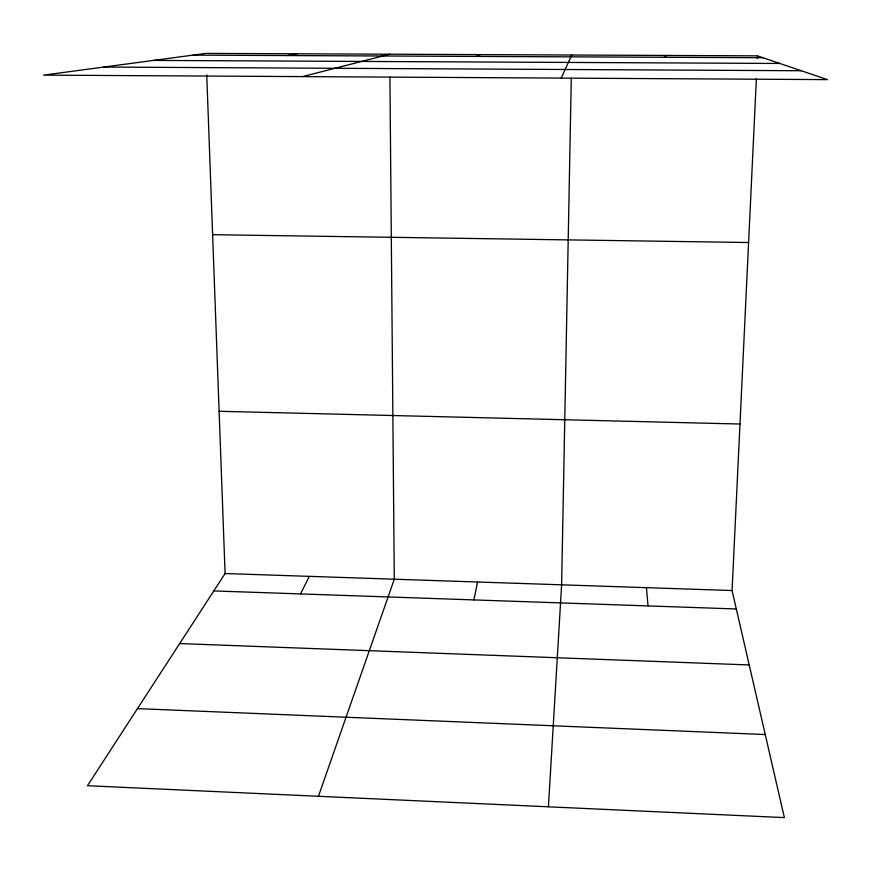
<?xml version="1.0" encoding="UTF-8"?>
<svg xmlns="http://www.w3.org/2000/svg" width="871" height="871" viewBox="0 0 871 871"><rect width="100%" height="100%" fill="white"/><g stroke="black" fill="none" stroke-linecap="round" stroke-linejoin="round"><path stroke-width="1.31" d="M571.289 78.118L561.621 584.822L548.425 806.818M206.743 75.015L225.088 573.532L87.47 785.718L784.368 817.608L732.076 590.538L756.366 78.847M757.324 58.553L757.454 55.853L205.948 53.392L43.55 75.124L827.45 79.62L757.454 55.853M473.911 599.912L477.569 582.002M318.427 796.29L394.291 579.215L389.914 77.084M561.196 78.096L571.724 55.025M300.528 593.924L309.292 576.362M476.361 56.408L480.269 54.612M302.509 76.615L389.718 54.209M287.419 55.548L297.359 53.795M193.024 55.123L762.952 57.726M153.514 60.415L779.85 63.463M103.791 67.067L801.276 70.736M212.622 234.691L748.592 242.519M219.111 411.275L739.98 424.025M225.088 573.532L732.076 590.538M213.809 590.93L736.322 608.971M179.666 643.56L749.212 664.954M137.476 708.613L765.239 734.536M664.116 55.439L666.424 57.279M646.445 587.664L648.013 605.922"/></g></svg>
